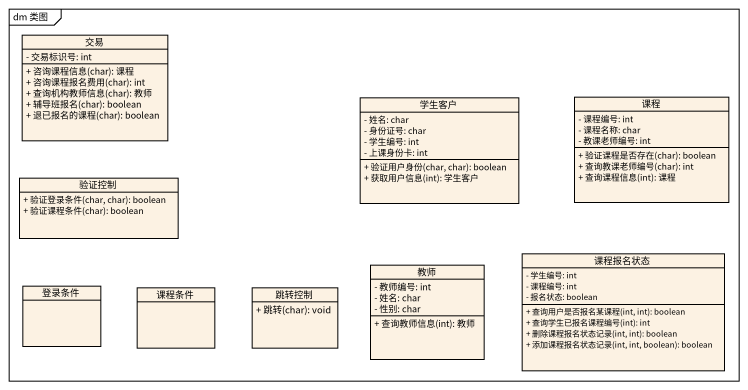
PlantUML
@startuml
mainframe dm 类图
hide circle
hide empty members
skinparam classAttributeIconSize 0
class 交易 {
  - 交易标识号: int
  + 咨询课程信息(char): 课程
  + 咨询课程报名费用(char): int
  + 查询机构教师信息(char): 教师
  + 辅导班报名(char): boolean
  + 退已报名的课程(char): boolean
}
class 学生客户 {
  - 姓名: char
  - 身份证号: char
  - 学生编号: int
  - 上课身份卡: int
  + 验证用户身份(char, char): boolean
  + 获取用户信息(int): 学生客户
}
class 课程 {
  - 课程编号: int
  - 课程名称: char
  - 教课老师编号: int
  + 验证课程是否存在(char): boolean
  + 查询教课老师编号(char): int
  + 查询课程信息(int): 课程
}
class 验证控制 {
  + 验证登录条件(char, char): boolean
  + 验证课程条件(char): boolean
}
class 教师 {
  - 教师编号: int
  - 姓名: char
  - 性别: char
  + 查询教师信息(int): 教师
}
class 课程报名状态 {
  - 学生编号: int
  - 课程编号: int
  - 报名状态: boolean
  + 查询用户是否报名某课程(int, int): boolean
  + 查询学生已报名课程编号(int): int
  + 删除课程报名状态记录(int, int): boolean
  + 添加课程报名状态记录(int, int, boolean): boolean
}
class 登录条件
class 课程条件
class 跳转控制 {
  + 跳转(char): void
}
@enduml
